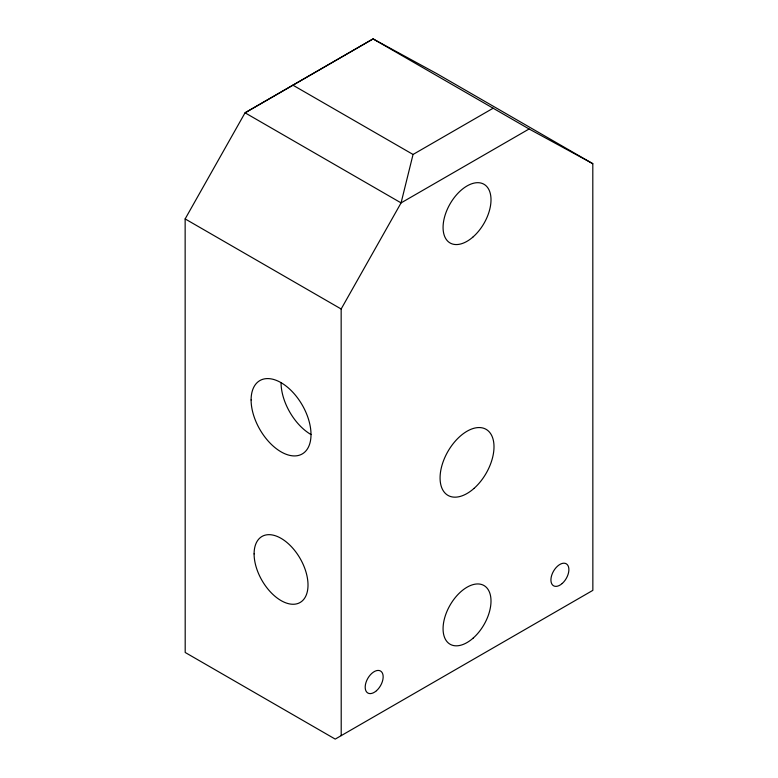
<?xml version="1.0" encoding="UTF-8"?>
<svg xmlns="http://www.w3.org/2000/svg" width="778" height="778" viewBox="0 0 778 778"><rect width="100%" height="100%" fill="white"/><g stroke="black" fill="none" stroke-linecap="round" stroke-linejoin="round"><path stroke-width="1.17" d="M493.145 108.22L413.05 154.462L401.078 202.893L341.163 309.002L341.211 735.638M185.145 218.919L245.051 112.81L373.07 38.9L436.789 73.638L592.807 163.691L592.855 590.356L335.221 739.1L185.193 652.479L185.145 218.919L341.163 309.002M529.098 128.983L401.078 202.893L245.051 112.81L373.07 38.9L529.098 128.983L592.807 163.691M292.975 85.201L413.05 154.462M311.015 434.552A42.362 24.458 60 0 1 281.053 382.659M254.095 553.887A38.132 22.017 60 0 0 294.531 604.205A38.132 22.017 60 0 0 294.531 550.279A38.132 22.017 60 0 0 254.095 553.887M474.016 488.409A38.132 22.017 -60 0 0 486.104 429.339A38.132 22.017 -60 0 0 440.99 469.348A38.132 22.017 -60 0 0 474.016 488.409M562.231 583.471A12.711 7.342 -60 0 0 566.258 563.787A12.711 7.342 -60 0 0 551.223 577.12A12.711 7.342 -60 0 0 562.231 583.471M376.494 690.708A12.711 7.342 -60 0 0 380.53 671.015A12.711 7.342 -60 0 0 365.495 684.348A12.711 7.342 -60 0 0 376.494 690.708M251.1 399.96A42.362 24.458 60 0 0 296.029 455.859A42.362 24.458 60 0 0 296.029 395.944A42.362 24.458 60 0 0 251.1 399.96M473.238 236.775A33.892 19.567 -60 0 0 483.984 184.269A33.892 19.567 -60 0 0 443.888 219.824A33.892 19.567 -60 0 0 473.238 236.775M473.238 638.038A33.892 19.567 -60 0 0 483.984 585.533A33.892 19.567 -60 0 0 443.888 621.087A33.892 19.567 -60 0 0 473.238 638.038"/></g></svg>
